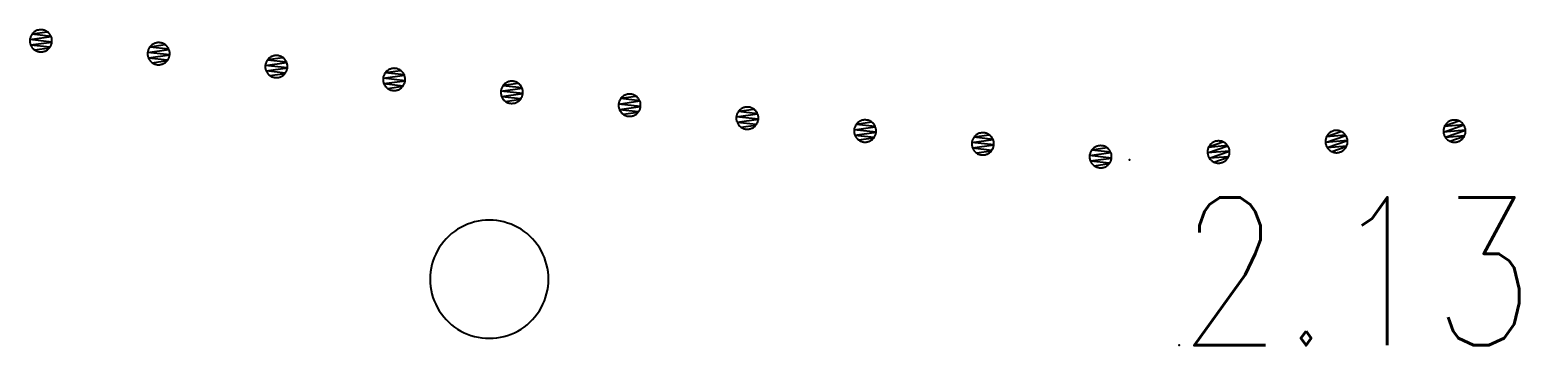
# Model space of a CAD drawing. Extents: x 500064 to 501389, y 2542464 to 2545400.
# Drawn here: x 500992.76 to 501002.82, y 2543400.39 to 2543402.52 of the extents above; entities that cross this region are included whole.
import ezdxf

# ---------------------------------------------------------------- set-up
doc = ezdxf.new("R2010")
doc.units = 0
doc.header["$LTSCALE"] = 0.5
doc.linetypes.add('CENTER', pattern=[50.8, 31.75, -6.35, 6.35, -6.35])
doc.layers.add('地形图', color=8, linetype='CONTINUOUS')
doc.styles.add('HZ', font='romans.shx', dxfattribs={"width": 0.8, "bigfont": 'hztxt.shx'})

msp = doc.modelspace()

# ---------------------------------------------------------------- linework, layer by layer
at = {"layer": '地形图'}
for points in [[(500992.833, 2543402.373), (500992.838, 2543402.373), (500992.843, 2543402.374), (500992.848, 2543402.375), (500992.852, 2543402.376), (500992.857, 2543402.377), (500992.861, 2543402.379), (500992.865, 2543402.381), (500992.869, 2543402.383), (500992.873, 2543402.385), (500992.877, 2543402.388), (500992.881, 2543402.391), (500992.884, 2543402.394), (500992.888, 2543402.398), (500992.891, 2543402.401), (500992.892, 2543402.403), (500992.893, 2543402.404), (500992.894, 2543402.405), (500992.896, 2543402.409), (500992.899, 2543402.413), (500992.901, 2543402.417), (500992.902, 2543402.422), (500992.904, 2543402.426), (500992.905, 2543402.431), (500992.906, 2543402.435), (500992.907, 2543402.44), (500992.907, 2543402.445), (500992.907, 2543402.449), (500992.907, 2543402.454), (500992.906, 2543402.459), (500992.906, 2543402.463), (500992.905, 2543402.468), (500992.903, 2543402.472), (500992.902, 2543402.477), (500992.901, 2543402.478), (500992.9, 2543402.481), (500992.897, 2543402.485), (500992.895, 2543402.489), (500992.892, 2543402.493), (500992.889, 2543402.497), (500992.886, 2543402.5), (500992.883, 2543402.504), (500992.879, 2543402.507), (500992.875, 2543402.509), (500992.871, 2543402.512), (500992.867, 2543402.514), (500992.863, 2543402.516), (500992.859, 2543402.518), (500992.854, 2543402.52), (500992.85, 2543402.521), (500992.845, 2543402.522), (500992.84, 2543402.523), (500992.836, 2543402.523), (500992.831, 2543402.523), (500992.826, 2543402.523), (500992.822, 2543402.522), (500992.817, 2543402.521), (500992.812, 2543402.52), (500992.808, 2543402.519), (500992.803, 2543402.517), (500992.799, 2543402.515), (500992.795, 2543402.513), (500992.791, 2543402.511), (500992.787, 2543402.508), (500992.783, 2543402.505), (500992.78, 2543402.502), (500992.777, 2543402.498), (500992.774, 2543402.495), (500992.773, 2543402.494), (500992.773, 2543402.494), (500992.772, 2543402.492), (500992.771, 2543402.491), (500992.768, 2543402.487), (500992.766, 2543402.483), (500992.764, 2543402.479), (500992.762, 2543402.474), (500992.761, 2543402.47), (500992.759, 2543402.466), (500992.758, 2543402.461), (500992.758, 2543402.456), (500992.757, 2543402.452), (500992.757, 2543402.447), (500992.757, 2543402.442), (500992.758, 2543402.437), (500992.759, 2543402.433), (500992.76, 2543402.428), (500992.761, 2543402.424), (500992.763, 2543402.42), (500992.764, 2543402.418), (500992.765, 2543402.415), (500992.767, 2543402.411), (500992.77, 2543402.407), (500992.772, 2543402.403), (500992.775, 2543402.399), (500992.778, 2543402.396), (500992.782, 2543402.393), (500992.785, 2543402.389), (500992.789, 2543402.387), (500992.793, 2543402.384), (500992.797, 2543402.382), (500992.801, 2543402.38), (500992.806, 2543402.378), (500992.81, 2543402.376), (500992.815, 2543402.375), (500992.819, 2543402.374), (500992.824, 2543402.373), (500992.829, 2543402.373), (500992.833, 2543402.373)], [(500992.758, 2543402.456), (500992.902, 2543402.477)], [(500992.774, 2543402.495), (500992.773, 2543402.494), (500992.773, 2543402.494), (500992.772, 2543402.492)], [(500992.901, 2543402.478), (500992.772, 2543402.492)], [(500992.774, 2543402.495), (500992.875, 2543402.509)], [(500992.902, 2543402.477), (500992.901, 2543402.478)], [(500992.907, 2543402.44), (500992.758, 2543402.456)], [(500992.763, 2543402.42), (500992.907, 2543402.44)], [(500992.763, 2543402.42), (500992.764, 2543402.418)], [(500992.893, 2543402.404), (500992.764, 2543402.418)], [(500992.789, 2543402.387), (500992.891, 2543402.401)], [(500992.891, 2543402.401), (500992.892, 2543402.403), (500992.893, 2543402.404)], [(500993.629, 2543402.286), (500993.633, 2543402.286), (500993.638, 2543402.287), (500993.643, 2543402.287), (500993.647, 2543402.289), (500993.652, 2543402.29), (500993.656, 2543402.292), (500993.661, 2543402.294), (500993.665, 2543402.296), (500993.669, 2543402.298), (500993.673, 2543402.301), (500993.676, 2543402.304), (500993.68, 2543402.307), (500993.683, 2543402.31), (500993.686, 2543402.314), (500993.687, 2543402.315), (500993.688, 2543402.317), (500993.689, 2543402.318), (500993.691, 2543402.322), (500993.694, 2543402.326), (500993.696, 2543402.33), (500993.698, 2543402.334), (500993.699, 2543402.339), (500993.7, 2543402.343), (500993.701, 2543402.348), (500993.702, 2543402.353), (500993.702, 2543402.357), (500993.702, 2543402.362), (500993.702, 2543402.367), (500993.702, 2543402.372), (500993.701, 2543402.376), (500993.7, 2543402.381), (500993.698, 2543402.385), (500993.697, 2543402.39), (500993.696, 2543402.391), (500993.695, 2543402.394), (500993.693, 2543402.398), (500993.69, 2543402.402), (500993.687, 2543402.406), (500993.684, 2543402.41), (500993.681, 2543402.413), (500993.678, 2543402.416), (500993.674, 2543402.419), (500993.671, 2543402.422), (500993.667, 2543402.425), (500993.663, 2543402.427), (500993.658, 2543402.429), (500993.654, 2543402.431), (500993.649, 2543402.433), (500993.645, 2543402.434), (500993.64, 2543402.435), (500993.636, 2543402.435), (500993.631, 2543402.436), (500993.626, 2543402.436), (500993.622, 2543402.436), (500993.617, 2543402.435), (500993.612, 2543402.434), (500993.608, 2543402.433), (500993.603, 2543402.432), (500993.599, 2543402.43), (500993.594, 2543402.428), (500993.59, 2543402.426), (500993.586, 2543402.424), (500993.582, 2543402.421), (500993.579, 2543402.418), (500993.575, 2543402.415), (500993.572, 2543402.411), (500993.569, 2543402.408), (500993.569, 2543402.407), (500993.568, 2543402.406), (500993.567, 2543402.405), (500993.566, 2543402.404), (500993.563, 2543402.4), (500993.561, 2543402.396), (500993.559, 2543402.392), (500993.557, 2543402.387), (500993.556, 2543402.383), (500993.555, 2543402.378), (500993.554, 2543402.374), (500993.553, 2543402.369), (500993.553, 2543402.364), (500993.552, 2543402.36), (500993.553, 2543402.355), (500993.553, 2543402.35), (500993.554, 2543402.346), (500993.555, 2543402.341), (500993.557, 2543402.337), (500993.558, 2543402.333), (500993.559, 2543402.331), (500993.56, 2543402.328), (500993.562, 2543402.324), (500993.565, 2543402.32), (500993.568, 2543402.316), (500993.571, 2543402.312), (500993.574, 2543402.309), (500993.577, 2543402.305), (500993.581, 2543402.302), (500993.584, 2543402.3), (500993.588, 2543402.297), (500993.592, 2543402.295), (500993.597, 2543402.293), (500993.601, 2543402.291), (500993.605, 2543402.289), (500993.61, 2543402.288), (500993.615, 2543402.287), (500993.619, 2543402.286), (500993.624, 2543402.286), (500993.629, 2543402.286)], [(500993.553, 2543402.369), (500993.697, 2543402.39)], [(500993.702, 2543402.353), (500993.553, 2543402.369)], [(500993.569, 2543402.408), (500993.569, 2543402.407), (500993.568, 2543402.406), (500993.567, 2543402.405)], [(500993.696, 2543402.391), (500993.567, 2543402.405)], [(500993.569, 2543402.408), (500993.671, 2543402.422)], [(500993.697, 2543402.39), (500993.696, 2543402.391)], [(500993.558, 2543402.333), (500993.702, 2543402.353)], [(500993.558, 2543402.333), (500993.559, 2543402.331)], [(500993.688, 2543402.317), (500993.559, 2543402.331)], [(500993.584, 2543402.3), (500993.686, 2543402.314)], [(500993.686, 2543402.314), (500993.687, 2543402.315), (500993.688, 2543402.317)], [(500994.424, 2543402.199), (500994.429, 2543402.199), (500994.433, 2543402.199), (500994.438, 2543402.2), (500994.443, 2543402.201), (500994.447, 2543402.203), (500994.451, 2543402.204), (500994.456, 2543402.206), (500994.46, 2543402.209), (500994.464, 2543402.211), (500994.468, 2543402.214), (500994.471, 2543402.217), (500994.475, 2543402.22), (500994.478, 2543402.223), (500994.481, 2543402.227), (500994.482, 2543402.228), (500994.483, 2543402.229), (500994.484, 2543402.231), (500994.487, 2543402.235), (500994.489, 2543402.239), (500994.491, 2543402.243), (500994.493, 2543402.247), (500994.494, 2543402.252), (500994.496, 2543402.256), (500994.497, 2543402.261), (500994.497, 2543402.266), (500994.498, 2543402.27), (500994.498, 2543402.275), (500994.497, 2543402.28), (500994.497, 2543402.284), (500994.496, 2543402.289), (500994.495, 2543402.294), (500994.494, 2543402.298), (500994.492, 2543402.302), (500994.491, 2543402.304), (500994.49, 2543402.307), (500994.488, 2543402.311), (500994.485, 2543402.315), (500994.483, 2543402.319), (500994.48, 2543402.322), (500994.477, 2543402.326), (500994.473, 2543402.329), (500994.47, 2543402.332), (500994.466, 2543402.335), (500994.462, 2543402.338), (500994.458, 2543402.34), (500994.454, 2543402.342), (500994.449, 2543402.344), (500994.445, 2543402.345), (500994.44, 2543402.347), (500994.436, 2543402.348), (500994.431, 2543402.348), (500994.426, 2543402.349), (500994.421, 2543402.349), (500994.417, 2543402.348), (500994.412, 2543402.348), (500994.407, 2543402.347), (500994.403, 2543402.346), (500994.398, 2543402.345), (500994.394, 2543402.343), (500994.39, 2543402.341), (500994.386, 2543402.339), (500994.382, 2543402.336), (500994.378, 2543402.334), (500994.374, 2543402.331), (500994.37, 2543402.328), (500994.367, 2543402.324), (500994.364, 2543402.321), (500994.364, 2543402.32), (500994.363, 2543402.319), (500994.362, 2543402.318), (500994.361, 2543402.317), (500994.359, 2543402.313), (500994.356, 2543402.309), (500994.354, 2543402.305), (500994.353, 2543402.3), (500994.351, 2543402.296), (500994.35, 2543402.291), (500994.349, 2543402.287), (500994.348, 2543402.282), (500994.348, 2543402.277), (500994.348, 2543402.273), (500994.348, 2543402.268), (500994.348, 2543402.263), (500994.349, 2543402.258), (500994.35, 2543402.254), (500994.352, 2543402.249), (500994.353, 2543402.246), (500994.354, 2543402.244), (500994.355, 2543402.241), (500994.358, 2543402.237), (500994.36, 2543402.233), (500994.363, 2543402.229), (500994.366, 2543402.225), (500994.369, 2543402.221), (500994.372, 2543402.218), (500994.376, 2543402.215), (500994.379, 2543402.213), (500994.384, 2543402.21), (500994.388, 2543402.207), (500994.392, 2543402.205), (500994.396, 2543402.204), (500994.401, 2543402.202), (500994.405, 2543402.201), (500994.41, 2543402.2), (500994.415, 2543402.199), (500994.419, 2543402.199), (500994.424, 2543402.199)], [(500994.348, 2543402.282), (500994.492, 2543402.302)], [(500994.497, 2543402.266), (500994.348, 2543402.282)], [(500994.353, 2543402.246), (500994.497, 2543402.266)], [(500994.364, 2543402.321), (500994.364, 2543402.32), (500994.363, 2543402.319), (500994.362, 2543402.318)], [(500994.491, 2543402.304), (500994.362, 2543402.318)], [(500994.364, 2543402.321), (500994.466, 2543402.335)], [(500994.492, 2543402.302), (500994.491, 2543402.304)], [(500994.353, 2543402.246), (500994.354, 2543402.244)], [(500994.483, 2543402.229), (500994.354, 2543402.244)], [(500994.379, 2543402.213), (500994.481, 2543402.227)], [(500994.481, 2543402.227), (500994.482, 2543402.228), (500994.483, 2543402.229)], [(500995.219, 2543402.112), (500995.224, 2543402.112), (500995.229, 2543402.112), (500995.233, 2543402.113), (500995.238, 2543402.114), (500995.242, 2543402.116), (500995.247, 2543402.117), (500995.251, 2543402.119), (500995.255, 2543402.121), (500995.259, 2543402.124), (500995.263, 2543402.127), (500995.267, 2543402.13), (500995.27, 2543402.133), (500995.273, 2543402.136), (500995.277, 2543402.14), (500995.278, 2543402.141), (500995.278, 2543402.142), (500995.279, 2543402.143), (500995.282, 2543402.147), (500995.284, 2543402.152), (500995.286, 2543402.156), (500995.288, 2543402.16), (500995.29, 2543402.165), (500995.291, 2543402.169), (500995.292, 2543402.174), (500995.293, 2543402.178), (500995.293, 2543402.183), (500995.293, 2543402.188), (500995.293, 2543402.193), (500995.292, 2543402.197), (500995.291, 2543402.202), (500995.29, 2543402.206), (500995.289, 2543402.211), (500995.287, 2543402.215), (500995.287, 2543402.217), (500995.285, 2543402.22), (500995.283, 2543402.224), (500995.281, 2543402.228), (500995.278, 2543402.232), (500995.275, 2543402.235), (500995.272, 2543402.239), (500995.268, 2543402.242), (500995.265, 2543402.245), (500995.261, 2543402.248), (500995.257, 2543402.251), (500995.253, 2543402.253), (500995.249, 2543402.255), (500995.244, 2543402.257), (500995.24, 2543402.258), (500995.235, 2543402.26), (500995.231, 2543402.26), (500995.226, 2543402.261), (500995.221, 2543402.261), (500995.217, 2543402.262), (500995.212, 2543402.261), (500995.207, 2543402.261), (500995.203, 2543402.26), (500995.198, 2543402.259), (500995.194, 2543402.257), (500995.189, 2543402.256), (500995.185, 2543402.254), (500995.181, 2543402.252), (500995.177, 2543402.249), (500995.173, 2543402.246), (500995.169, 2543402.244), (500995.166, 2543402.24), (500995.162, 2543402.237), (500995.16, 2543402.234), (500995.159, 2543402.233), (500995.158, 2543402.232), (500995.158, 2543402.231), (500995.157, 2543402.23), (500995.154, 2543402.226), (500995.152, 2543402.222), (500995.15, 2543402.217), (500995.148, 2543402.213), (500995.146, 2543402.209), (500995.145, 2543402.204), (500995.144, 2543402.199), (500995.143, 2543402.195), (500995.143, 2543402.19), (500995.143, 2543402.185), (500995.143, 2543402.181), (500995.144, 2543402.176), (500995.145, 2543402.171), (500995.146, 2543402.167), (500995.147, 2543402.162), (500995.149, 2543402.159), (500995.149, 2543402.156), (500995.151, 2543402.154), (500995.153, 2543402.149), (500995.155, 2543402.145), (500995.158, 2543402.141), (500995.161, 2543402.138), (500995.164, 2543402.134), (500995.167, 2543402.131), (500995.171, 2543402.128), (500995.174, 2543402.126), (500995.179, 2543402.123), (500995.183, 2543402.12), (500995.187, 2543402.118), (500995.191, 2543402.116), (500995.196, 2543402.115), (500995.2, 2543402.114), (500995.205, 2543402.113), (500995.21, 2543402.112), (500995.214, 2543402.112), (500995.219, 2543402.112)], [(500995.143, 2543402.195), (500995.287, 2543402.215)], [(500995.293, 2543402.178), (500995.143, 2543402.195)], [(500995.149, 2543402.159), (500995.293, 2543402.178)], [(500995.16, 2543402.234), (500995.159, 2543402.233), (500995.158, 2543402.232), (500995.158, 2543402.231)], [(500995.287, 2543402.217), (500995.158, 2543402.231)], [(500995.16, 2543402.234), (500995.261, 2543402.248)], [(500995.287, 2543402.215), (500995.287, 2543402.217)], [(500996.014, 2543402.024), (500996.019, 2543402.025), (500996.024, 2543402.025), (500996.028, 2543402.026), (500996.033, 2543402.027), (500996.038, 2543402.028), (500996.042, 2543402.03), (500996.046, 2543402.032), (500996.05, 2543402.034), (500996.054, 2543402.037), (500996.058, 2543402.039), (500996.062, 2543402.042), (500996.065, 2543402.046), (500996.069, 2543402.049), (500996.072, 2543402.053), (500996.073, 2543402.054), (500996.074, 2543402.055), (500996.075, 2543402.056), (500996.077, 2543402.06), (500996.079, 2543402.064), (500996.082, 2543402.069), (500996.083, 2543402.073), (500996.085, 2543402.077), (500996.086, 2543402.082), (500996.087, 2543402.087), (500996.088, 2543402.091), (500996.088, 2543402.096), (500996.088, 2543402.101), (500996.088, 2543402.105), (500996.087, 2543402.11), (500996.087, 2543402.115), (500996.086, 2543402.119), (500996.084, 2543402.124), (500996.082, 2543402.128), (500996.082, 2543402.13), (500996.081, 2543402.132), (500996.078, 2543402.137), (500996.076, 2543402.141), (500996.073, 2543402.145), (500996.07, 2543402.148), (500996.067, 2543402.152), (500996.064, 2543402.155), (500996.06, 2543402.158), (500996.056, 2543402.161), (500996.052, 2543402.163), (500996.048, 2543402.166), (500996.044, 2543402.168), (500996.04, 2543402.17), (500996.035, 2543402.171), (500996.031, 2543402.172), (500996.026, 2543402.173), (500996.021, 2543402.174), (500996.017, 2543402.174), (500996.012, 2543402.174), (500996.007, 2543402.174), (500996.003, 2543402.174), (500995.998, 2543402.173), (500995.993, 2543402.172), (500995.989, 2543402.17), (500995.984, 2543402.169), (500995.98, 2543402.167), (500995.976, 2543402.165), (500995.972, 2543402.162), (500995.968, 2543402.159), (500995.964, 2543402.156), (500995.961, 2543402.153), (500995.958, 2543402.15), (500995.955, 2543402.147), (500995.954, 2543402.146), (500995.954, 2543402.145), (500995.953, 2543402.144), (500995.952, 2543402.142), (500995.949, 2543402.139), (500995.947, 2543402.134), (500995.945, 2543402.13), (500995.943, 2543402.126), (500995.942, 2543402.121), (500995.94, 2543402.117), (500995.939, 2543402.112), (500995.939, 2543402.108), (500995.938, 2543402.103), (500995.938, 2543402.098), (500995.938, 2543402.093), (500995.939, 2543402.089), (500995.94, 2543402.084), (500995.941, 2543402.08), (500995.942, 2543402.075), (500995.944, 2543402.072), (500995.945, 2543402.069), (500995.946, 2543402.066), (500995.948, 2543402.062), (500995.951, 2543402.058), (500995.953, 2543402.054), (500995.956, 2543402.051), (500995.959, 2543402.047), (500995.963, 2543402.044), (500995.966, 2543402.041), (500995.97, 2543402.038), (500995.974, 2543402.035), (500995.978, 2543402.033), (500995.982, 2543402.031), (500995.987, 2543402.029), (500995.991, 2543402.028), (500995.996, 2543402.026), (500996, 2543402.026), (500996.005, 2543402.025), (500996.01, 2543402.024), (500996.014, 2543402.024)], [(500995.149, 2543402.159), (500995.149, 2543402.156)], [(500995.278, 2543402.142), (500995.149, 2543402.156)], [(500995.174, 2543402.126), (500995.277, 2543402.14)], [(500995.277, 2543402.14), (500995.278, 2543402.141), (500995.278, 2543402.142)], [(500995.939, 2543402.108), (500996.082, 2543402.128)], [(500996.088, 2543402.091), (500995.939, 2543402.108)], [(500995.944, 2543402.072), (500996.088, 2543402.091)], [(500995.944, 2543402.072), (500995.945, 2543402.069)], [(500996.074, 2543402.055), (500995.945, 2543402.069)], [(500995.955, 2543402.147), (500995.954, 2543402.146), (500995.954, 2543402.145), (500995.953, 2543402.144)], [(500996.082, 2543402.13), (500995.953, 2543402.144)], [(500995.955, 2543402.147), (500996.056, 2543402.161)], [(500996.082, 2543402.128), (500996.082, 2543402.13)], [(500996.81, 2543401.937), (500996.814, 2543401.937), (500996.819, 2543401.938), (500996.824, 2543401.939), (500996.828, 2543401.94), (500996.833, 2543401.941), (500996.837, 2543401.943), (500996.841, 2543401.945), (500996.846, 2543401.947), (500996.85, 2543401.95), (500996.854, 2543401.952), (500996.857, 2543401.955), (500996.861, 2543401.958), (500996.864, 2543401.962), (500996.867, 2543401.965), (500996.868, 2543401.967), (500996.869, 2543401.968), (500996.87, 2543401.969), (500996.872, 2543401.973), (500996.875, 2543401.977), (500996.877, 2543401.981), (500996.879, 2543401.986), (500996.88, 2543401.99), (500996.881, 2543401.995), (500996.882, 2543401.999), (500996.883, 2543402.004), (500996.883, 2543402.009), (500996.883, 2543402.013), (500996.883, 2543402.018), (500996.883, 2543402.023), (500996.882, 2543402.027), (500996.881, 2543402.032), (500996.879, 2543402.037), (500996.878, 2543402.041), (500996.877, 2543402.042), (500996.876, 2543402.045), (500996.874, 2543402.049), (500996.871, 2543402.053), (500996.868, 2543402.057), (500996.865, 2543402.061), (500996.862, 2543402.064), (500996.859, 2543402.068), (500996.855, 2543402.071), (500996.851, 2543402.074), (500996.848, 2543402.076), (500996.843, 2543402.079), (500996.839, 2543402.081), (500996.835, 2543402.082), (500996.83, 2543402.084), (500996.826, 2543402.085), (500996.821, 2543402.086), (500996.817, 2543402.087), (500996.812, 2543402.087), (500996.807, 2543402.087), (500996.802, 2543402.087), (500996.798, 2543402.086), (500996.793, 2543402.086), (500996.789, 2543402.085), (500996.784, 2543402.083), (500996.78, 2543402.081), (500996.775, 2543402.08), (500996.771, 2543402.077), (500996.767, 2543402.075), (500996.763, 2543402.072), (500996.76, 2543402.069), (500996.756, 2543402.066), (500996.753, 2543402.063), (500996.75, 2543402.059), (500996.749, 2543402.059), (500996.749, 2543402.058), (500996.748, 2543402.057), (500996.747, 2543402.055), (500996.744, 2543402.051), (500996.742, 2543402.047), (500996.74, 2543402.043), (500996.738, 2543402.039), (500996.737, 2543402.034), (500996.735, 2543402.03), (500996.735, 2543402.025), (500996.734, 2543402.02), (500996.733, 2543402.016), (500996.733, 2543402.011), (500996.734, 2543402.006), (500996.734, 2543402.002), (500996.735, 2543401.997), (500996.736, 2543401.992), (500996.737, 2543401.988), (500996.739, 2543401.984), (500996.74, 2543401.982), (500996.741, 2543401.979), (500996.743, 2543401.975), (500996.746, 2543401.971), (500996.749, 2543401.967), (500996.751, 2543401.963), (500996.755, 2543401.96), (500996.758, 2543401.957), (500996.762, 2543401.954), (500996.765, 2543401.951), (500996.769, 2543401.948), (500996.773, 2543401.946), (500996.778, 2543401.944), (500996.782, 2543401.942), (500996.786, 2543401.941), (500996.791, 2543401.939), (500996.796, 2543401.938), (500996.8, 2543401.938), (500996.805, 2543401.937), (500996.81, 2543401.937)], [(500996.75, 2543402.059), (500996.851, 2543402.074)], [(500995.97, 2543402.038), (500996.072, 2543402.053)], [(500996.072, 2543402.053), (500996.073, 2543402.054), (500996.074, 2543402.055)], [(500996.734, 2543402.02), (500996.878, 2543402.041)], [(500996.883, 2543402.004), (500996.734, 2543402.02)], [(500996.739, 2543401.984), (500996.883, 2543402.004)], [(500996.739, 2543401.984), (500996.74, 2543401.982)], [(500996.869, 2543401.968), (500996.74, 2543401.982)], [(500996.75, 2543402.059), (500996.749, 2543402.059), (500996.749, 2543402.058), (500996.748, 2543402.057)], [(500996.877, 2543402.042), (500996.748, 2543402.057)], [(500996.765, 2543401.951), (500996.867, 2543401.965)], [(500996.867, 2543401.965), (500996.868, 2543401.967), (500996.869, 2543401.968)], [(500996.878, 2543402.041), (500996.877, 2543402.042)], [(500997.605, 2543401.85), (500997.61, 2543401.85), (500997.614, 2543401.851), (500997.619, 2543401.852), (500997.623, 2543401.853), (500997.628, 2543401.854), (500997.632, 2543401.856), (500997.637, 2543401.858), (500997.641, 2543401.86), (500997.645, 2543401.862), (500997.649, 2543401.865), (500997.652, 2543401.868), (500997.656, 2543401.871), (500997.659, 2543401.875), (500997.662, 2543401.878), (500997.663, 2543401.88), (500997.664, 2543401.881), (500997.665, 2543401.882), (500997.668, 2543401.886), (500997.67, 2543401.89), (500997.672, 2543401.894), (500997.674, 2543401.899), (500997.675, 2543401.903), (500997.677, 2543401.908), (500997.678, 2543401.912), (500997.678, 2543401.917), (500997.679, 2543401.922), (500997.679, 2543401.926), (500997.678, 2543401.931), (500997.678, 2543401.936), (500997.677, 2543401.94), (500997.676, 2543401.945), (500997.675, 2543401.949), (500997.673, 2543401.954), (500997.672, 2543401.955), (500997.671, 2543401.958), (500997.669, 2543401.962), (500997.666, 2543401.966), (500997.664, 2543401.97), (500997.661, 2543401.974), (500997.657, 2543401.977), (500997.654, 2543401.981), (500997.651, 2543401.984), (500997.647, 2543401.986), (500997.643, 2543401.989), (500997.639, 2543401.991), (500997.634, 2543401.993), (500997.63, 2543401.995), (500997.626, 2543401.997), (500997.621, 2543401.998), (500997.616, 2543401.999), (500997.612, 2543402), (500997.607, 2543402), (500997.602, 2543402), (500997.598, 2543402), (500997.593, 2543401.999), (500997.588, 2543401.998), (500997.584, 2543401.997), (500997.579, 2543401.996), (500997.575, 2543401.994), (500997.571, 2543401.992), (500997.566, 2543401.99), (500997.562, 2543401.988), (500997.559, 2543401.985), (500997.555, 2543401.982), (500997.551, 2543401.979), (500997.548, 2543401.975), (500997.545, 2543401.972), (500997.545, 2543401.971), (500997.544, 2543401.971), (500997.543, 2543401.969), (500997.542, 2543401.968), (500997.54, 2543401.964), (500997.537, 2543401.96), (500997.535, 2543401.956), (500997.533, 2543401.952), (500997.532, 2543401.947), (500997.531, 2543401.942), (500997.53, 2543401.938), (500997.529, 2543401.933), (500997.529, 2543401.929), (500997.529, 2543401.924), (500997.529, 2543401.919), (500997.529, 2543401.914), (500997.53, 2543401.91), (500997.531, 2543401.905), (500997.533, 2543401.901), (500997.534, 2543401.897), (500997.535, 2543401.895), (500997.536, 2543401.892), (500997.539, 2543401.888), (500997.541, 2543401.884), (500997.544, 2543401.88), (500997.547, 2543401.876), (500997.55, 2543401.873), (500997.553, 2543401.87), (500997.557, 2543401.866), (500997.56, 2543401.864), (500997.565, 2543401.861), (500997.569, 2543401.859), (500997.573, 2543401.857), (500997.577, 2543401.855), (500997.582, 2543401.853), (500997.586, 2543401.852), (500997.591, 2543401.851), (500997.595, 2543401.851), (500997.6, 2543401.85), (500997.605, 2543401.85)], [(500997.545, 2543401.972), (500997.545, 2543401.971), (500997.544, 2543401.971), (500997.543, 2543401.969)], [(500997.672, 2543401.955), (500997.543, 2543401.969)], [(500997.545, 2543401.972), (500997.647, 2543401.986)], [(500997.529, 2543401.933), (500997.673, 2543401.954)], [(500997.678, 2543401.917), (500997.529, 2543401.933)], [(500997.534, 2543401.897), (500997.678, 2543401.917)], [(500997.534, 2543401.897), (500997.535, 2543401.895)], [(500997.664, 2543401.881), (500997.535, 2543401.895)], [(500997.56, 2543401.864), (500997.662, 2543401.878)], [(500997.662, 2543401.878), (500997.663, 2543401.88), (500997.664, 2543401.881)], [(500997.673, 2543401.954), (500997.672, 2543401.955)], [(500998.4, 2543401.763), (500998.405, 2543401.763), (500998.41, 2543401.764), (500998.414, 2543401.764), (500998.419, 2543401.766), (500998.423, 2543401.767), (500998.428, 2543401.769), (500998.432, 2543401.771), (500998.436, 2543401.773), (500998.44, 2543401.775), (500998.444, 2543401.778), (500998.448, 2543401.781), (500998.451, 2543401.784), (500998.454, 2543401.787), (500998.457, 2543401.791), (500998.459, 2543401.792), (500998.459, 2543401.794), (500998.46, 2543401.795), (500998.463, 2543401.799), (500998.465, 2543401.803), (500998.467, 2543401.807), (500998.469, 2543401.811), (500998.471, 2543401.816), (500998.472, 2543401.82), (500998.473, 2543401.825), (500998.473, 2543401.83), (500998.474, 2543401.834), (500998.474, 2543401.839), (500998.474, 2543401.844), (500998.473, 2543401.849), (500998.472, 2543401.853), (500998.471, 2543401.858), (500998.47, 2543401.862), (500998.468, 2543401.867), (500998.467, 2543401.868), (500998.466, 2543401.871), (500998.464, 2543401.875), (500998.462, 2543401.879), (500998.459, 2543401.883), (500998.456, 2543401.887), (500998.453, 2543401.89), (500998.449, 2543401.893), (500998.446, 2543401.896), (500998.442, 2543401.899), (500998.438, 2543401.902), (500998.434, 2543401.904), (500998.43, 2543401.906), (500998.425, 2543401.908), (500998.421, 2543401.91), (500998.416, 2543401.911), (500998.412, 2543401.912), (500998.407, 2543401.912), (500998.402, 2543401.913), (500998.398, 2543401.913), (500998.393, 2543401.913), (500998.388, 2543401.912), (500998.384, 2543401.911), (500998.379, 2543401.91), (500998.375, 2543401.909), (500998.37, 2543401.907), (500998.366, 2543401.905), (500998.362, 2543401.903), (500998.358, 2543401.901), (500998.354, 2543401.898), (500998.35, 2543401.895), (500998.347, 2543401.892), (500998.343, 2543401.888), (500998.341, 2543401.885), (500998.34, 2543401.884), (500998.339, 2543401.883), (500998.339, 2543401.882), (500998.338, 2543401.881), (500998.335, 2543401.877), (500998.333, 2543401.873), (500998.331, 2543401.869), (500998.329, 2543401.864), (500998.327, 2543401.86), (500998.326, 2543401.855), (500998.325, 2543401.851), (500998.324, 2543401.846), (500998.324, 2543401.841), (500998.324, 2543401.837), (500998.324, 2543401.832), (500998.325, 2543401.827), (500998.325, 2543401.823), (500998.327, 2543401.818), (500998.328, 2543401.814), (500998.33, 2543401.81), (500998.33, 2543401.808), (500998.332, 2543401.805), (500998.334, 2543401.801), (500998.336, 2543401.797), (500998.339, 2543401.793), (500998.342, 2543401.789), (500998.345, 2543401.786), (500998.348, 2543401.782), (500998.352, 2543401.779), (500998.355, 2543401.777), (500998.36, 2543401.774), (500998.364, 2543401.772), (500998.368, 2543401.77), (500998.372, 2543401.768), (500998.377, 2543401.766), (500998.381, 2543401.765), (500998.386, 2543401.764), (500998.391, 2543401.763), (500998.395, 2543401.763), (500998.4, 2543401.763)], [(500998.324, 2543401.846), (500998.468, 2543401.867)], [(500998.341, 2543401.885), (500998.34, 2543401.884), (500998.339, 2543401.883), (500998.339, 2543401.882)], [(500998.467, 2543401.868), (500998.339, 2543401.882)], [(500998.341, 2543401.885), (500998.442, 2543401.899)], [(500998.468, 2543401.867), (500998.467, 2543401.868)], [(501002.382, 2543401.762), (501002.386, 2543401.762), (501002.391, 2543401.763), (501002.396, 2543401.764), (501002.4, 2543401.765), (501002.405, 2543401.766), (501002.409, 2543401.768), (501002.413, 2543401.77), (501002.417, 2543401.772), (501002.421, 2543401.775), (501002.425, 2543401.778), (501002.429, 2543401.781), (501002.432, 2543401.784), (501002.436, 2543401.787), (501002.439, 2543401.791), (501002.441, 2543401.795), (501002.444, 2543401.799), (501002.446, 2543401.803), (501002.447, 2543401.804), (501002.448, 2543401.805), (501002.448, 2543401.807), (501002.45, 2543401.811), (501002.451, 2543401.816), (501002.453, 2543401.82), (501002.454, 2543401.825), (501002.454, 2543401.83), (501002.455, 2543401.834), (501002.455, 2543401.839), (501002.454, 2543401.844), (501002.454, 2543401.848), (501002.453, 2543401.853), (501002.452, 2543401.858), (501002.45, 2543401.862), (501002.449, 2543401.866), (501002.447, 2543401.871), (501002.444, 2543401.875), (501002.442, 2543401.879), (501002.441, 2543401.88), (501002.439, 2543401.883), (501002.436, 2543401.886), (501002.433, 2543401.89), (501002.43, 2543401.893), (501002.426, 2543401.896), (501002.422, 2543401.899), (501002.418, 2543401.901), (501002.414, 2543401.904), (501002.41, 2543401.906), (501002.405, 2543401.908), (501002.401, 2543401.909), (501002.396, 2543401.91), (501002.392, 2543401.911), (501002.387, 2543401.912), (501002.382, 2543401.912), (501002.378, 2543401.912), (501002.373, 2543401.912), (501002.368, 2543401.911), (501002.364, 2543401.91), (501002.359, 2543401.909), (501002.355, 2543401.908), (501002.35, 2543401.906), (501002.346, 2543401.904), (501002.342, 2543401.902), (501002.338, 2543401.899), (501002.334, 2543401.897), (501002.33, 2543401.894), (501002.327, 2543401.89), (501002.324, 2543401.887), (501002.321, 2543401.883), (501002.318, 2543401.88), (501002.315, 2543401.876), (501002.313, 2543401.872), (501002.313, 2543401.871), (501002.312, 2543401.87), (501002.312, 2543401.869), (501002.311, 2543401.867), (501002.309, 2543401.863), (501002.308, 2543401.858), (501002.307, 2543401.854), (501002.306, 2543401.849), (501002.305, 2543401.845), (501002.305, 2543401.84), (501002.305, 2543401.835), (501002.305, 2543401.83), (501002.305, 2543401.826), (501002.306, 2543401.821), (501002.307, 2543401.817), (501002.309, 2543401.812), (501002.311, 2543401.808), (501002.313, 2543401.803), (501002.315, 2543401.799), (501002.317, 2543401.796), (501002.318, 2543401.794), (501002.32, 2543401.791), (501002.323, 2543401.788), (501002.326, 2543401.784), (501002.33, 2543401.781), (501002.333, 2543401.778), (501002.337, 2543401.775), (501002.341, 2543401.773), (501002.345, 2543401.77), (501002.349, 2543401.769), (501002.354, 2543401.767), (501002.358, 2543401.765), (501002.363, 2543401.764), (501002.367, 2543401.763), (501002.372, 2543401.762), (501002.377, 2543401.762), (501002.382, 2543401.762)], [(501002.305, 2543401.83), (501002.442, 2543401.879)], [(501002.441, 2543401.88), (501002.312, 2543401.869)], [(501002.313, 2543401.872), (501002.313, 2543401.871), (501002.312, 2543401.87), (501002.312, 2543401.869)], [(501002.313, 2543401.872), (501002.41, 2543401.906)], [(501002.442, 2543401.879), (501002.441, 2543401.88)], [(500998.473, 2543401.83), (500998.324, 2543401.846)], [(500998.33, 2543401.81), (500998.473, 2543401.83)], [(500998.33, 2543401.81), (500998.33, 2543401.808)], [(500998.459, 2543401.794), (500998.33, 2543401.808)], [(500998.355, 2543401.777), (500998.457, 2543401.791)], [(500998.457, 2543401.791), (500998.459, 2543401.792), (500998.459, 2543401.794)], [(500999.195, 2543401.676), (500999.2, 2543401.676), (500999.205, 2543401.677), (500999.209, 2543401.677), (500999.214, 2543401.678), (500999.218, 2543401.68), (500999.223, 2543401.681), (500999.227, 2543401.683), (500999.231, 2543401.686), (500999.235, 2543401.688), (500999.239, 2543401.691), (500999.243, 2543401.694), (500999.246, 2543401.697), (500999.25, 2543401.7), (500999.253, 2543401.704), (500999.254, 2543401.705), (500999.255, 2543401.706), (500999.256, 2543401.708), (500999.258, 2543401.712), (500999.26, 2543401.716), (500999.263, 2543401.72), (500999.264, 2543401.724), (500999.266, 2543401.729), (500999.267, 2543401.733), (500999.268, 2543401.738), (500999.269, 2543401.743), (500999.269, 2543401.747), (500999.269, 2543401.752), (500999.269, 2543401.757), (500999.268, 2543401.761), (500999.268, 2543401.766), (500999.266, 2543401.771), (500999.265, 2543401.775), (500999.263, 2543401.78), (500999.263, 2543401.781), (500999.261, 2543401.784), (500999.259, 2543401.788), (500999.257, 2543401.792), (500999.254, 2543401.796), (500999.251, 2543401.799), (500999.248, 2543401.803), (500999.245, 2543401.806), (500999.241, 2543401.809), (500999.237, 2543401.812), (500999.233, 2543401.815), (500999.229, 2543401.817), (500999.225, 2543401.819), (500999.221, 2543401.821), (500999.216, 2543401.822), (500999.212, 2543401.824), (500999.207, 2543401.825), (500999.202, 2543401.825), (500999.198, 2543401.826), (500999.193, 2543401.826), (500999.188, 2543401.825), (500999.184, 2543401.825), (500999.179, 2543401.824), (500999.174, 2543401.823), (500999.17, 2543401.822), (500999.165, 2543401.82), (500999.161, 2543401.818), (500999.157, 2543401.816), (500999.153, 2543401.813), (500999.149, 2543401.811), (500999.145, 2543401.808), (500999.142, 2543401.805), (500999.139, 2543401.801), (500999.136, 2543401.798), (500999.135, 2543401.797), (500999.135, 2543401.796), (500999.134, 2543401.795), (500999.133, 2543401.794), (500999.13, 2543401.79), (500999.128, 2543401.786), (500999.126, 2543401.782), (500999.124, 2543401.777), (500999.122, 2543401.773), (500999.121, 2543401.768), (500999.12, 2543401.764), (500999.12, 2543401.759), (500999.119, 2543401.754), (500999.119, 2543401.749), (500999.119, 2543401.745), (500999.12, 2543401.74), (500999.121, 2543401.735), (500999.122, 2543401.731), (500999.123, 2543401.726), (500999.125, 2543401.723), (500999.126, 2543401.721), (500999.127, 2543401.718), (500999.129, 2543401.714), (500999.131, 2543401.71), (500999.134, 2543401.706), (500999.137, 2543401.702), (500999.14, 2543401.699), (500999.144, 2543401.695), (500999.147, 2543401.692), (500999.151, 2543401.69), (500999.155, 2543401.687), (500999.159, 2543401.684), (500999.163, 2543401.682), (500999.168, 2543401.681), (500999.172, 2543401.679), (500999.177, 2543401.678), (500999.181, 2543401.677), (500999.186, 2543401.676), (500999.191, 2543401.676), (500999.195, 2543401.676)], [(500999.12, 2543401.759), (500999.263, 2543401.78)], [(500999.136, 2543401.798), (500999.135, 2543401.797), (500999.135, 2543401.796), (500999.134, 2543401.795)], [(500999.263, 2543401.781), (500999.134, 2543401.795)], [(500999.136, 2543401.798), (500999.237, 2543401.812)], [(500999.263, 2543401.78), (500999.263, 2543401.781)], [(501000.788, 2543401.621), (501000.792, 2543401.621), (501000.797, 2543401.622), (501000.802, 2543401.622), (501000.806, 2543401.624), (501000.811, 2543401.625), (501000.815, 2543401.627), (501000.82, 2543401.629), (501000.824, 2543401.631), (501000.828, 2543401.633), (501000.831, 2543401.636), (501000.835, 2543401.639), (501000.839, 2543401.642), (501000.842, 2543401.646), (501000.845, 2543401.649), (501000.848, 2543401.653), (501000.85, 2543401.657), (501000.852, 2543401.661), (501000.853, 2543401.663), (501000.854, 2543401.664), (501000.855, 2543401.665), (501000.856, 2543401.67), (501000.858, 2543401.674), (501000.859, 2543401.679), (501000.86, 2543401.684), (501000.86, 2543401.688), (501000.861, 2543401.693), (501000.861, 2543401.698), (501000.861, 2543401.702), (501000.86, 2543401.707), (501000.859, 2543401.712), (501000.858, 2543401.716), (501000.857, 2543401.721), (501000.855, 2543401.725), (501000.853, 2543401.729), (501000.851, 2543401.733), (501000.848, 2543401.737), (501000.847, 2543401.739), (501000.845, 2543401.741), (501000.842, 2543401.745), (501000.839, 2543401.748), (501000.836, 2543401.752), (501000.832, 2543401.755), (501000.828, 2543401.757), (501000.824, 2543401.76), (501000.82, 2543401.762), (501000.816, 2543401.764), (501000.812, 2543401.766), (501000.807, 2543401.768), (501000.803, 2543401.769), (501000.798, 2543401.77), (501000.793, 2543401.77), (501000.789, 2543401.771), (501000.784, 2543401.771), (501000.779, 2543401.77), (501000.775, 2543401.77), (501000.77, 2543401.769), (501000.765, 2543401.768), (501000.761, 2543401.766), (501000.756, 2543401.765), (501000.752, 2543401.763), (501000.748, 2543401.76), (501000.744, 2543401.758), (501000.74, 2543401.755), (501000.737, 2543401.752), (501000.733, 2543401.749), (501000.73, 2543401.746), (501000.727, 2543401.742), (501000.724, 2543401.738), (501000.722, 2543401.734), (501000.719, 2543401.73), (501000.719, 2543401.729), (501000.718, 2543401.729), (501000.718, 2543401.727), (501000.717, 2543401.726), (501000.715, 2543401.721), (501000.714, 2543401.717), (501000.713, 2543401.712), (501000.712, 2543401.708), (501000.711, 2543401.703), (501000.711, 2543401.698), (501000.711, 2543401.694), (501000.711, 2543401.689), (501000.712, 2543401.684), (501000.713, 2543401.68), (501000.714, 2543401.675), (501000.715, 2543401.671), (501000.717, 2543401.666), (501000.719, 2543401.662), (501000.721, 2543401.658), (501000.723, 2543401.655), (501000.725, 2543401.653), (501000.726, 2543401.65), (501000.729, 2543401.646), (501000.733, 2543401.643), (501000.736, 2543401.64), (501000.74, 2543401.637), (501000.743, 2543401.634), (501000.747, 2543401.631), (501000.751, 2543401.629), (501000.755, 2543401.627), (501000.76, 2543401.625), (501000.765, 2543401.624), (501000.769, 2543401.623), (501000.774, 2543401.622), (501000.778, 2543401.621), (501000.783, 2543401.621), (501000.788, 2543401.621)], [(501000.719, 2543401.73), (501000.816, 2543401.764)], [(501001.585, 2543401.691), (501001.589, 2543401.692), (501001.594, 2543401.692), (501001.599, 2543401.693), (501001.603, 2543401.694), (501001.608, 2543401.696), (501001.612, 2543401.697), (501001.616, 2543401.699), (501001.621, 2543401.702), (501001.625, 2543401.704), (501001.628, 2543401.707), (501001.632, 2543401.71), (501001.635, 2543401.713), (501001.639, 2543401.717), (501001.642, 2543401.72), (501001.645, 2543401.724), (501001.647, 2543401.728), (501001.649, 2543401.732), (501001.65, 2543401.733), (501001.651, 2543401.735), (501001.651, 2543401.736), (501001.653, 2543401.741), (501001.655, 2543401.745), (501001.656, 2543401.75), (501001.657, 2543401.754), (501001.657, 2543401.759), (501001.658, 2543401.764), (501001.658, 2543401.768), (501001.657, 2543401.773), (501001.657, 2543401.778), (501001.656, 2543401.782), (501001.655, 2543401.787), (501001.653, 2543401.791), (501001.652, 2543401.796), (501001.65, 2543401.8), (501001.647, 2543401.804), (501001.645, 2543401.808), (501001.644, 2543401.809), (501001.642, 2543401.812), (501001.639, 2543401.816), (501001.636, 2543401.819), (501001.633, 2543401.822), (501001.629, 2543401.825), (501001.625, 2543401.828), (501001.621, 2543401.831), (501001.617, 2543401.833), (501001.613, 2543401.835), (501001.608, 2543401.837), (501001.604, 2543401.838), (501001.6, 2543401.839), (501001.595, 2543401.84), (501001.59, 2543401.841), (501001.585, 2543401.841), (501001.581, 2543401.841), (501001.576, 2543401.841), (501001.571, 2543401.841), (501001.567, 2543401.84), (501001.562, 2543401.839), (501001.558, 2543401.837), (501001.553, 2543401.835), (501001.549, 2543401.833), (501001.545, 2543401.831), (501001.541, 2543401.829), (501001.537, 2543401.826), (501001.533, 2543401.823), (501001.53, 2543401.82), (501001.527, 2543401.816), (501001.524, 2543401.813), (501001.521, 2543401.809), (501001.518, 2543401.805), (501001.516, 2543401.801), (501001.516, 2543401.8), (501001.515, 2543401.799), (501001.515, 2543401.798), (501001.514, 2543401.797), (501001.512, 2543401.792), (501001.511, 2543401.788), (501001.51, 2543401.783), (501001.509, 2543401.779), (501001.508, 2543401.774), (501001.508, 2543401.769), (501001.508, 2543401.764), (501001.508, 2543401.76), (501001.509, 2543401.755), (501001.509, 2543401.75), (501001.511, 2543401.746), (501001.512, 2543401.741), (501001.514, 2543401.737), (501001.516, 2543401.733), (501001.518, 2543401.729), (501001.52, 2543401.725), (501001.522, 2543401.723), (501001.523, 2543401.721), (501001.526, 2543401.717), (501001.529, 2543401.714), (501001.533, 2543401.71), (501001.536, 2543401.707), (501001.54, 2543401.705), (501001.544, 2543401.702), (501001.548, 2543401.7), (501001.552, 2543401.698), (501001.557, 2543401.696), (501001.561, 2543401.695), (501001.566, 2543401.693), (501001.571, 2543401.692), (501001.575, 2543401.692), (501001.58, 2543401.691), (501001.585, 2543401.691)], [(501001.508, 2543401.76), (501001.645, 2543401.808)], [(501001.657, 2543401.773), (501001.508, 2543401.76)], [(501001.644, 2543401.809), (501001.515, 2543401.798)], [(501001.516, 2543401.801), (501001.516, 2543401.8), (501001.515, 2543401.799), (501001.515, 2543401.798)], [(501001.516, 2543401.801), (501001.613, 2543401.835)], [(501001.52, 2543401.725), (501001.657, 2543401.773)], [(501001.645, 2543401.808), (501001.644, 2543401.809)], [(501002.454, 2543401.844), (501002.305, 2543401.83)], [(501002.317, 2543401.796), (501002.454, 2543401.844)], [(501002.317, 2543401.796), (501002.318, 2543401.794)], [(501002.448, 2543401.805), (501002.318, 2543401.794)], [(501002.349, 2543401.769), (501002.446, 2543401.803)], [(501002.446, 2543401.803), (501002.447, 2543401.804), (501002.448, 2543401.805)], [(500999.269, 2543401.743), (500999.12, 2543401.759)], [(500999.125, 2543401.723), (500999.269, 2543401.743)], [(500999.125, 2543401.723), (500999.126, 2543401.721)], [(500999.255, 2543401.706), (500999.126, 2543401.721)], [(500999.151, 2543401.69), (500999.253, 2543401.704)], [(500999.253, 2543401.704), (500999.254, 2543401.705), (500999.255, 2543401.706)], [(500999.991, 2543401.589), (500999.995, 2543401.589), (501000, 2543401.589), (501000.005, 2543401.59), (501000.009, 2543401.591), (501000.014, 2543401.593), (501000.018, 2543401.594), (501000.022, 2543401.596), (501000.027, 2543401.598), (501000.031, 2543401.601), (501000.034, 2543401.604), (501000.038, 2543401.607), (501000.042, 2543401.61), (501000.045, 2543401.613), (501000.048, 2543401.617), (501000.049, 2543401.618), (501000.05, 2543401.619), (501000.051, 2543401.621), (501000.053, 2543401.624), (501000.056, 2543401.629), (501000.058, 2543401.633), (501000.06, 2543401.637), (501000.061, 2543401.642), (501000.062, 2543401.646), (501000.063, 2543401.651), (501000.064, 2543401.655), (501000.064, 2543401.66), (501000.064, 2543401.665), (501000.064, 2543401.67), (501000.064, 2543401.674), (501000.063, 2543401.679), (501000.062, 2543401.683), (501000.06, 2543401.688), (501000.059, 2543401.692), (501000.058, 2543401.694), (501000.057, 2543401.697), (501000.055, 2543401.701), (501000.052, 2543401.705), (501000.049, 2543401.709), (501000.046, 2543401.712), (501000.043, 2543401.716), (501000.04, 2543401.719), (501000.036, 2543401.722), (501000.032, 2543401.725), (501000.028, 2543401.728), (501000.024, 2543401.73), (501000.02, 2543401.732), (501000.016, 2543401.734), (501000.011, 2543401.735), (501000.007, 2543401.737), (501000.002, 2543401.737), (500999.998, 2543401.738), (500999.993, 2543401.738), (500999.988, 2543401.739), (500999.983, 2543401.738), (500999.979, 2543401.738), (500999.974, 2543401.737), (500999.97, 2543401.736), (500999.965, 2543401.735), (500999.961, 2543401.733), (500999.956, 2543401.731), (500999.952, 2543401.729), (500999.948, 2543401.726), (500999.944, 2543401.724), (500999.941, 2543401.721), (500999.937, 2543401.717), (500999.934, 2543401.714), (500999.931, 2543401.711), (500999.93, 2543401.71), (500999.93, 2543401.709), (500999.929, 2543401.708), (500999.928, 2543401.707), (500999.925, 2543401.703), (500999.923, 2543401.699), (500999.921, 2543401.694), (500999.919, 2543401.69), (500999.918, 2543401.686), (500999.916, 2543401.681), (500999.915, 2543401.676), (500999.915, 2543401.672), (500999.914, 2543401.667), (500999.914, 2543401.662), (500999.915, 2543401.658), (500999.915, 2543401.653), (500999.916, 2543401.648), (500999.917, 2543401.644), (500999.918, 2543401.639), (500999.92, 2543401.636), (500999.921, 2543401.633), (500999.922, 2543401.631), (500999.924, 2543401.626), (500999.927, 2543401.622), (500999.929, 2543401.619), (500999.932, 2543401.615), (500999.936, 2543401.611), (500999.939, 2543401.608), (500999.943, 2543401.605), (500999.946, 2543401.603), (500999.95, 2543401.6), (500999.954, 2543401.597), (500999.959, 2543401.595), (500999.963, 2543401.593), (500999.967, 2543401.592), (500999.972, 2543401.591), (500999.977, 2543401.59), (500999.981, 2543401.589), (500999.986, 2543401.589), (500999.991, 2543401.589)], [(500999.915, 2543401.672), (501000.059, 2543401.692)], [(501000.064, 2543401.655), (500999.915, 2543401.672)], [(500999.931, 2543401.711), (500999.93, 2543401.71), (500999.93, 2543401.709), (500999.929, 2543401.708)], [(501000.058, 2543401.694), (500999.929, 2543401.708)], [(500999.931, 2543401.711), (501000.032, 2543401.725)], [(501000.059, 2543401.692), (501000.058, 2543401.694)], [(501000.711, 2543401.689), (501000.848, 2543401.737)], [(501000.861, 2543401.702), (501000.711, 2543401.689)], [(501000.847, 2543401.739), (501000.718, 2543401.727)], [(501000.719, 2543401.73), (501000.719, 2543401.729), (501000.718, 2543401.729), (501000.718, 2543401.727)], [(501000.723, 2543401.655), (501000.861, 2543401.702)], [(501000.854, 2543401.664), (501000.725, 2543401.653)], [(501000.755, 2543401.627), (501000.852, 2543401.661)], [(501000.848, 2543401.737), (501000.847, 2543401.739)], [(501000.852, 2543401.661), (501000.853, 2543401.663), (501000.854, 2543401.664)], [(501001.52, 2543401.725), (501001.522, 2543401.723)], [(501001.651, 2543401.735), (501001.522, 2543401.723)], [(501001.552, 2543401.698), (501001.649, 2543401.732)], [(501001.649, 2543401.732), (501001.65, 2543401.733), (501001.651, 2543401.735)], [(500999.92, 2543401.636), (501000.064, 2543401.655)], [(500999.92, 2543401.636), (500999.921, 2543401.633)], [(501000.05, 2543401.619), (500999.921, 2543401.633)], [(500999.946, 2543401.603), (501000.048, 2543401.617)], [(501000.048, 2543401.617), (501000.049, 2543401.618), (501000.05, 2543401.619)], [(501000.723, 2543401.655), (501000.725, 2543401.653)], [(500995.861, 2543400.435), (500995.886, 2543400.436), (500995.911, 2543400.438), (500995.936, 2543400.442), (500995.96, 2543400.447), (500995.984, 2543400.454), (500996.008, 2543400.463), (500996.031, 2543400.473), (500996.054, 2543400.484), (500996.075, 2543400.497), (500996.096, 2543400.511), (500996.116, 2543400.527), (500996.135, 2543400.543), (500996.152, 2543400.561), (500996.169, 2543400.58), (500996.184, 2543400.6), (500996.199, 2543400.621), (500996.211, 2543400.642), (500996.223, 2543400.665), (500996.233, 2543400.688), (500996.241, 2543400.711), (500996.248, 2543400.735), (500996.254, 2543400.76), (500996.258, 2543400.785), (500996.26, 2543400.81), (500996.261, 2543400.835), (500996.26, 2543400.86), (500996.258, 2543400.885), (500996.254, 2543400.91), (500996.248, 2543400.934), (500996.241, 2543400.958), (500996.233, 2543400.982), (500996.223, 2543401.005), (500996.211, 2543401.028), (500996.199, 2543401.049), (500996.184, 2543401.07), (500996.169, 2543401.09), (500996.152, 2543401.109), (500996.135, 2543401.126), (500996.116, 2543401.143), (500996.096, 2543401.158), (500996.075, 2543401.173), (500996.054, 2543401.185), (500996.031, 2543401.197), (500996.008, 2543401.207), (500995.984, 2543401.215), (500995.96, 2543401.222), (500995.936, 2543401.228), (500995.911, 2543401.232), (500995.886, 2543401.234), (500995.861, 2543401.235), (500995.836, 2543401.234), (500995.811, 2543401.232), (500995.786, 2543401.228), (500995.761, 2543401.222), (500995.737, 2543401.215), (500995.714, 2543401.207), (500995.691, 2543401.197), (500995.668, 2543401.185), (500995.647, 2543401.173), (500995.626, 2543401.158), (500995.606, 2543401.143), (500995.587, 2543401.126), (500995.569, 2543401.109), (500995.553, 2543401.09), (500995.537, 2543401.07), (500995.523, 2543401.049), (500995.51, 2543401.028), (500995.499, 2543401.005), (500995.489, 2543400.982), (500995.48, 2543400.958), (500995.473, 2543400.934), (500995.468, 2543400.91), (500995.464, 2543400.885), (500995.462, 2543400.86), (500995.461, 2543400.835), (500995.462, 2543400.81), (500995.464, 2543400.785), (500995.468, 2543400.76), (500995.473, 2543400.735), (500995.48, 2543400.711), (500995.489, 2543400.688), (500995.499, 2543400.665), (500995.51, 2543400.642), (500995.523, 2543400.621), (500995.537, 2543400.6), (500995.553, 2543400.58), (500995.569, 2543400.561), (500995.587, 2543400.543), (500995.606, 2543400.527), (500995.626, 2543400.511), (500995.647, 2543400.497), (500995.668, 2543400.484), (500995.691, 2543400.473), (500995.714, 2543400.463), (500995.737, 2543400.454), (500995.761, 2543400.447), (500995.786, 2543400.442), (500995.811, 2543400.438), (500995.836, 2543400.436), (500995.861, 2543400.435)]]:
    msp.add_lwpolyline(points, dxfattribs=at)
at = {"layer": '地形图', "ltscale": 10}
msp.add_point((501000.184, 2543401.642), dxfattribs=at)
at = {"layer": '地形图', "linetype": 'CENTER'}
msp.add_point((501000.52, 2543400.388, 2.13), dxfattribs=at)

# ---------------------------------------------------------------- texts
at = {"layer": '地形图', "ltscale": 10, "style": 'HZ', "width": 0.8}
msp.add_text('2.13', height=1, dxfattribs=at).set_placement((501000.52, 2543400.388))

doc.saveas('drawing.dxf')
